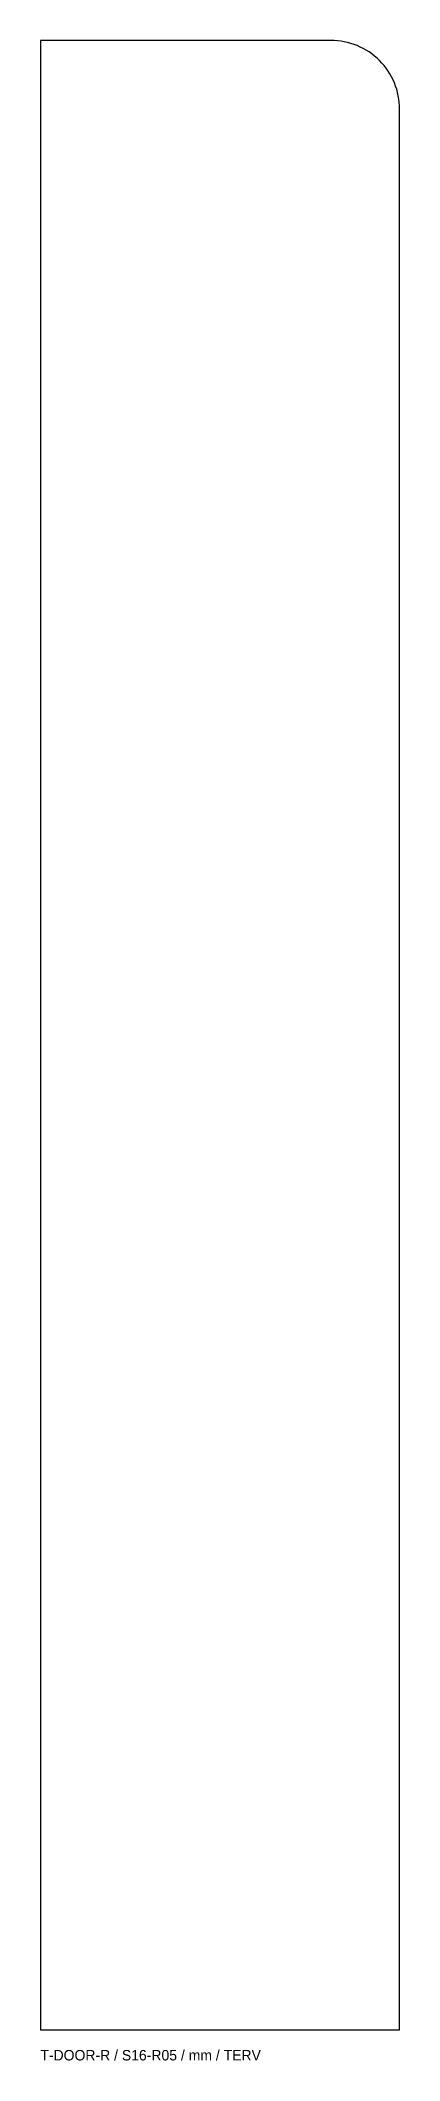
# Model space of a CAD drawing. Header units: millimetres. Extents: x 0 to 412, y -35 to 2281.
import ezdxf

# ---------------------------------------------------------------- set-up
doc = ezdxf.new("R2010")
doc.units = ezdxf.units.MM

msp = doc.modelspace()

# ---------------------------------------------------------------- linework, layer by layer
msp.add_lwpolyline([(0, 0), (412.5, 0), (412.5, 2202, 0.414214), (333.5, 2281), (0, 2281)], format="xyb", close=True)

# ---------------------------------------------------------------- texts
msp.add_text('T-DOOR-R / S16-R05 / mm / TERV', height=12).set_placement((0, -35))

doc.saveas('drawing.dxf')
